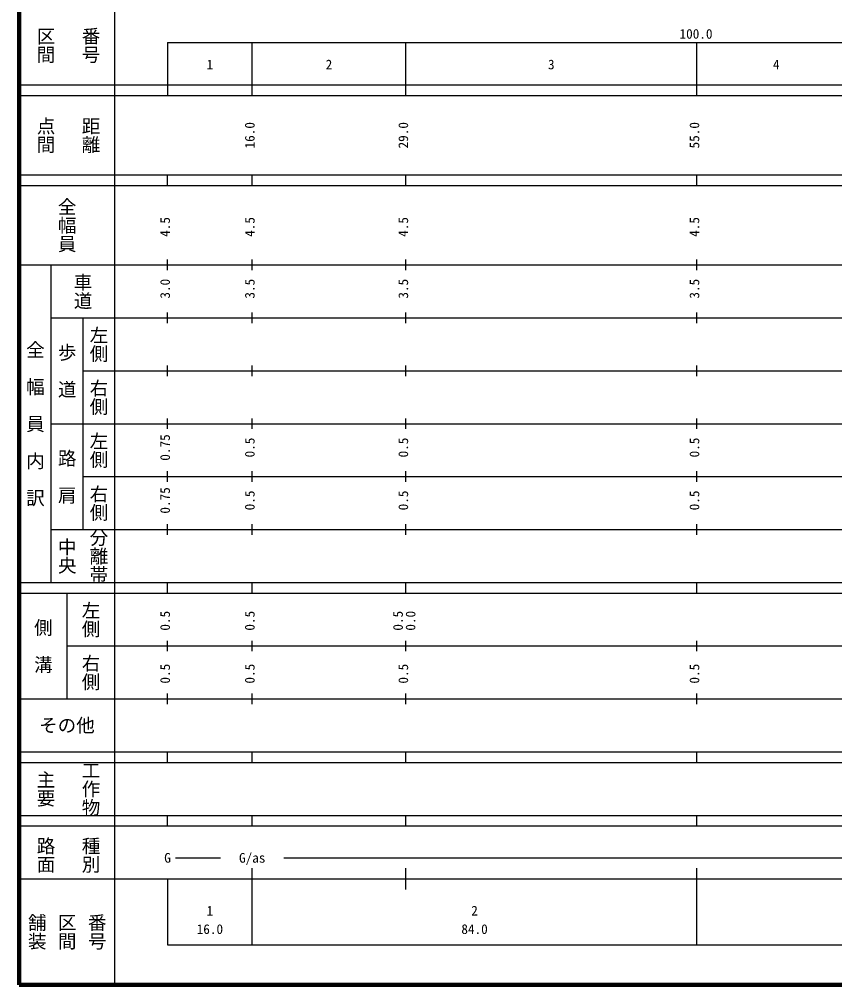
# Model space of a CAD drawing. Units: millimetres on the paper, enlarged 1000 times. Extents: x 40000 to 680000, y 20000 to 380000.
# Drawn here: x 40000 to 194039, y 20000 to 202409 of the extents above; entities that cross this region are included whole.
import ezdxf
from ezdxf.enums import TextEntityAlignment as Align

# ---------------------------------------------------------------- set-up
doc = ezdxf.new("R2010")
doc.units = ezdxf.units.MM
doc.header["$LTSCALE"] = 1000
doc.layers.add('M-TTL', color=2, linetype='Continuous', lineweight=140)
doc.layers.add('M-TTL-BAND', color=7, linetype='Continuous', lineweight=25)
doc.styles.add('@ＭＳ ゴシック', font='')
doc.styles.add('ＭＳ ゴシック', font='')
doc.styles.get('@ＭＳ ゴシック').set_extended_font_data('@MS Gothic')
doc.styles.get('ＭＳ ゴシック').set_extended_font_data('MS Gothic')

msp = doc.modelspace()

# ---------------------------------------------------------------- linework, layer by layer
at = {"layer": 'M-TTL'}
for p, q in [((40000, 380000), (40000, 20000)), ((40000, 20000), (680000, 20000))]:
    msp.add_line(p, q, dxfattribs=at)
at = {"layer": 'M-TTL-BAND'}
for p, q in [((58000, 370000), (58000, 20000)), ((68000, 198000), (579000, 198000)), ((68000, 198000), (68000, 188000)), ((84000, 188000), (84000, 198000)), ((113000, 188000), (113000, 198000)), ((168000, 188000), (168000, 198000)), ((40000, 190000), (579000, 190000)), ((40000, 188000), (579000, 188000)), ((40000, 173000), (579000, 173000)), ((68000, 171000), (68000, 173000)), ((84000, 171000), (84000, 173000)), ((113000, 171000), (113000, 173000)), ((168000, 171000), (168000, 173000)), ((40000, 171000), (579000, 171000)), ((68000, 155000), (68000, 157000)), ((84000, 155000), (84000, 157000)), ((113000, 155000), (113000, 157000)), ((168000, 155000), (168000, 157000)), ((40000, 156000), (579000, 156000)), ((46000, 96000), (46000, 156000)), ((46000, 146000), (579000, 146000)), ((52000, 146000), (52000, 106000)), ((68000, 145000), (68000, 147000)), ((84000, 145000), (84000, 147000)), ((113000, 145000), (113000, 147000)), ((168000, 145000), (168000, 147000)), ((68000, 135000), (68000, 137000)), ((84000, 135000), (84000, 137000)), ((113000, 135000), (113000, 137000)), ((168000, 135000), (168000, 137000)), ((52000, 136000), (579000, 136000)), ((46000, 126000), (579000, 126000)), ((68000, 125000), (68000, 127000)), ((84000, 125000), (84000, 127000)), ((113000, 125000), (113000, 127000)), ((168000, 125000), (168000, 127000)), ((68000, 115000), (68000, 117000)), ((84000, 115000), (84000, 117000)), ((113000, 115000), (113000, 117000)), ((168000, 115000), (168000, 117000)), ((52000, 116000), (579000, 116000)), ((46000, 106000), (579000, 106000)), ((68000, 105000), (68000, 107000)), ((84000, 105000), (84000, 107000)), ((113000, 105000), (113000, 107000)), ((168000, 105000), (168000, 107000)), ((40000, 96000), (579000, 96000)), ((68000, 94000), (68000, 96000)), ((84000, 94000), (84000, 96000)), ((113000, 94000), (113000, 96000)), ((168000, 94000), (168000, 96000)), ((40000, 94000), (579000, 94000)), ((49000, 94000), (49000, 74000)), ((49000, 84000), (579000, 84000)), ((68000, 83000), (68000, 85000)), ((84000, 83000), (84000, 85000)), ((113000, 83000), (113000, 85000)), ((168000, 83000), (168000, 85000)), ((68000, 73000), (68000, 75000)), ((84000, 73000), (84000, 75000)), ((113000, 73000), (113000, 75000)), ((168000, 73000), (168000, 75000)), ((40000, 74000), (579000, 74000)), ((40000, 64000), (579000, 64000)), ((68000, 62000), (68000, 64000)), ((84000, 62000), (84000, 64000)), ((113000, 62000), (113000, 64000)), ((168000, 62000), (168000, 64000)), ((40000, 62000), (579000, 62000)), ((40000, 52000), (579000, 52000)), ((68000, 50000), (68000, 52000)), ((84000, 50000), (84000, 52000)), ((113000, 50000), (113000, 52000)), ((168000, 50000), (168000, 52000)), ((40000, 50000), (579000, 50000)), ((69500, 44000), (78000, 44000)), ((90000, 44000), (559000, 44000)), ((84000, 27500), (84000, 42000)), ((113000, 38000), (113000, 42000)), ((168000, 27500), (168000, 42000)), ((40000, 40000), (579000, 40000)), ((68000, 40000), (68000, 27500)), ((68000, 27500), (579000, 27500))]:
    msp.add_line(p, q, dxfattribs=at)

# ---------------------------------------------------------------- texts
at = {"layer": 'M-TTL-BAND', "style": '@ＭＳ ゴシック'}
for s, p in [('番号', (53500, 197500)), ('区間', (45000, 197500)), ('点間', (45000, 180500)), ('距離', (53500, 180500)), ('全幅員', (49000, 163500)), ('車道', (52000, 151000)), ('左側', (55000, 141000)), ('全\u3000幅\u3000員\u3000内\u3000訳', (43000, 126000)), ('歩\u3000道', (49000, 136000)), ('右側', (55000, 131000)), ('左側', (55000, 121000)), ('路\u3000肩', (49000, 116000)), ('右側', (55000, 111000)), ('分離帯', (55000, 101000)), ('中央', (49000, 101000)), ('左側', (53500, 89000)), ('側\u3000溝', (44500, 84000)), ('右側', (53500, 79000)), ('主要', (45000, 57000)), ('工作物', (53500, 57000)), ('路面', (45000, 44500)), ('種別', (53500, 44500)), ('舗装', (43333, 30000)), ('区間', (49000, 30000)), ('番号', (54667, 30000))]:
    msp.add_text(s, height=2566, rotation=270, dxfattribs=at).set_placement(p, align=Align.MIDDLE_CENTER)
at = {"layer": 'M-TTL-BAND', "style": 'ＭＳ ゴシック'}
for s, p in [('100.0', (167844, 198195)), ('1', (76000, 192405)), ('2', (98500, 192405)), ('3', (140500, 192405)), ('4', (183000, 192405)), ('G', (68000, 42500)), ('G/as', (84000, 42500)), ('1', (76000, 32523)), ('2', (126000, 32523)), ('16.0', (76000, 29033)), ('84.0', (126000, 29033))]:
    msp.add_text(s, height=1833, dxfattribs=at).set_placement(p, align=Align.BOTTOM_CENTER)
for s, p in [('16.0', (85000, 180500)), ('29.0', (114000, 180500)), ('55.0', (169000, 180500)), ('4.5', (69000, 163174)), ('4.5', (85000, 163174)), ('4.5', (114000, 163174)), ('4.5', (169000, 163174)), ('3.0', (69000, 151500)), ('3.5', (85000, 151500)), ('3.5', (114000, 151500)), ('3.5', (169000, 151500)), ('0.75', (69000, 121500)), ('0.5', (85000, 121500)), ('0.5', (114000, 121500)), ('0.5', (169000, 121500)), ('0.75', (69000, 111500)), ('0.5', (85000, 111500)), ('0.5', (114000, 111500)), ('0.5', (169000, 111500)), ('0.5', (69000, 88764)), ('0.5', (85000, 88764)), ('0.5', (113000, 88764)), ('0.0', (115370, 88764)), ('0.5', (69000, 78764)), ('0.5', (85000, 78764)), ('0.5', (114000, 78764)), ('0.5', (169000, 78764))]:
    msp.add_text(s, height=1833, rotation=90, dxfattribs=at).set_placement(p, align=Align.BOTTOM_CENTER)
msp.add_text('その他', height=2566, dxfattribs=at).set_placement((49000, 69000), align=Align.MIDDLE_CENTER)

doc.saveas('drawing.dxf')
